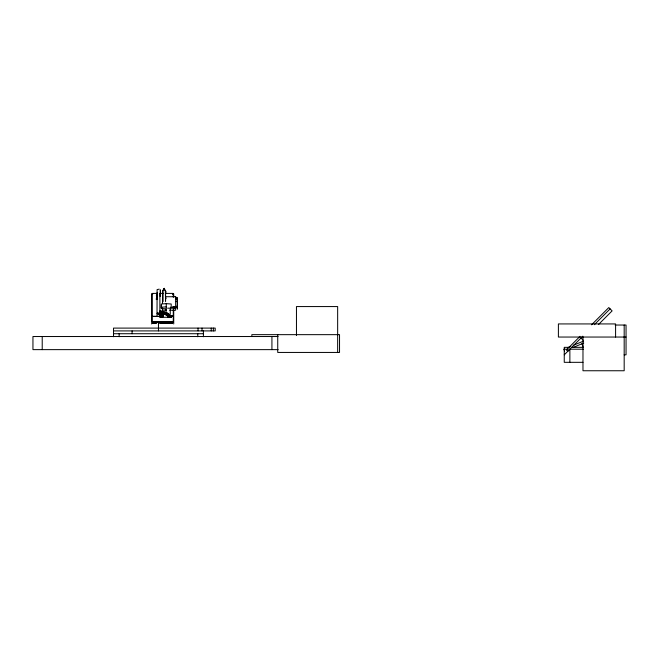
<?xml version="1.0" encoding="UTF-8"?>
<svg xmlns="http://www.w3.org/2000/svg" width="659" height="659" viewBox="0 0 659 659"><rect width="100%" height="100%" fill="white"/><g stroke="black" fill="none" stroke-linecap="round" stroke-linejoin="round"><path stroke-width="0.99" d="M168.72 316.913C167.197 315.101 169.314 318.099 169.001 316.584M172.131 315.818L170.286 315.966M156.562 298.527L156.751 295.001L156.966 298.791L156.562 298.502M160.92 315.735L162.056 314.598L163.523 315.504L162.765 315.101M168.358 315.892C167.122 313.972 172.889 318.725 167.74 316.806A1.054 0.741 0 0 1 167.699 316.32L169.132 316.238A1.054 0.741 0 0 1 169.165 316.732L168.852 316.971M160.261 317.193L159.915 310.966L161.117 311.056L161.051 312.448M163.226 316.501L161.216 316.501M163.078 315.661L162.6 316.131L163.226 316.345C163.374 315.529 160.672 314.689 161.356 316.172M163.432 315.653L163.02 316.658M169.767 316.625L170.426 315.332L167.781 313.272L161.117 311.056M162.312 311.229L162.172 312.663M162.015 313.552L160.656 313.396L160.895 312.185L162.221 312.399M152.18 294.029L152.814 293.947M163.86 288.51C163.383 291.204 164.593 285.981 164.495 289.499M164.536 288.518L163.902 288.634M163.902 289.359L164.536 289.243M163.481 311.485L163.284 312.91M164.618 311.822L164.363 313.272M165.722 312.234L165.401 313.684M166.776 312.72L166.406 314.17M160.821 315.562L161.167 315.043L162.509 315.925M163.399 315.933L161.817 316.765M173.539 307.168L173.622 307.72M167.781 313.272L167.361 314.714M163.86 289.235L164.206 289.12M170.286 315.826L172.123 316.089L168.342 315.76M168.729 313.898L168.259 315.323M169.61 314.582L169.099 315.999M161.397 315.15L161.636 315.15M162.724 315.117L160.829 315.315L162.46 314.516M174.437 307.596L173.852 307.794M174.355 307.72L174.487 307.267M580.077 336.304L566.427 349.945L567.753 351.272L582.836 336.189M591.56 324.813L608.801 307.572L612.112 310.883L598.611 324.385M594.327 324.698L610.127 308.898M564.252 354.83L569.87 349.212L569.87 362.326M171.398 317.193L160.261 317.35L160.261 311.501L166.595 313.19L171.571 317.193L170.426 315.332M163.16 316.6L162.979 315.941L163.16 316.435M157.32 298.634C155.944 298.049 155.944 300.059 157.32 299.474M163.374 315.48L162.46 314.796L160.936 315.191L162.905 316.699M161.62 316.221L160.928 315.809L162.962 316.699L162.765 316.279M174.355 307.119L173.622 307.078L173.852 307.835M177.395 307.036L175.648 307.761L170.632 307.761M567.638 347.697L570.455 346.527M573.272 345.357L583.594 341.082M573.05 347.482L583.759 343.042M161.406 315.167L161.842 315.068M170.286 315.727L169.898 316.493L168.35 316.46M164.14 289.054L163.86 289.375L164.528 289.326M175.648 306.583L177.395 306.064M161.183 315.933L162.962 316.699M171.966 316.196L171.085 316.262M168.778 317.103L167.864 316.806A0.865 0.61 0 0 1 167.831 316.402L169.001 316.345A0.865 0.61 0 0 1 169.033 316.74M166.249 303.667L161.315 303.997L161.315 308.544L166.249 308.865L166.249 303.667L171.192 303.997L171.192 305.694M161.315 307.209L166.249 306.88M156.661 295.38L156.751 295.001M156.727 296.179L156.611 298.799M156.578 298.132L156.669 295.463M156.562 298.305L156.966 298.791M163.753 290.24L164.643 290.24M157.106 292.678L157.106 295.232M152.353 293.403L157.287 293.403M160.244 293.403L163.201 293.403M166.159 293.403L173.07 293.403M172.6 293.947L173.268 293.947M165.541 296.731L175.648 296.731L175.648 310.216L169.585 310.216M177.395 298.214L177.287 308.799M177.287 298.914L175.648 297.876M156.249 299.054L157.32 299.054M177.287 300.067L175.648 299.31M161.315 304.82L161.315 307.753M170.632 306.83L175.648 306.83M170.632 308.008L175.648 308.008M167.625 308.165L170.261 308.165L170.261 314.046M162.509 310.216L166.554 310.216M157.32 313.733L159.577 313.733L159.577 312.737M170.286 315.925L172.131 315.925M152.155 316.229L159.148 316.361M159.148 316.493L152.155 316.493L152.155 293.675M173.268 321.543L152.155 321.543L152.155 317.201M166.406 321.921L166.636 323.429M615.135 325.035L626.05 325.035L626.05 354.83L624.18 354.83M113.521 330.909L215.205 330.909L215.205 328.1L113.521 328.1L113.521 336.741M113.521 333.718L203.409 333.718M278.09 336.527L32.95 336.527L32.95 349.632L278.147 349.632M626.05 337.046L558.395 337.046L558.395 323.931L615.588 323.931L615.588 337.046M569.335 347.342L564.252 347.342L564.252 362.326L582.976 362.326M571.361 347.342L583.553 347.342M564.252 349.212L568 349.212M569.335 349.212L583.553 349.212M159.915 311.312L166.636 313.033L171.571 317.193M160.261 311.822L166.406 313.453L171.398 317.35M162.04 313.453L160.656 313.396M165.59 301.616L165.327 289.919M161.249 312.704L165.961 314.03M175.648 301.435L177.395 301.789M162.015 313.453L166.159 314.862M163.185 312.621L165.903 313.643M164.165 313.297L160.796 312.448L165.079 313.635M162.303 315.06L162.962 315.554M159.239 289.144L157.106 289.589L157.015 315.735M164.544 314.236L165.335 314.565M161.793 315.776L160.928 315.809M165.079 313.536L166.809 314.475M165.903 314.121L170.162 317.16M162.724 314.722L163.523 315.504M162.559 314.986L163.004 315.282M161.496 316.781L160.994 316.279M166.093 314.845L166.892 315.299M166.093 314.944L168.35 316.493L168.358 315.439L168.506 316.798L168.136 315.513M166.809 314.384L167.625 314.969M175.648 297.036L177.395 298.14M166.818 315.274L167.575 315.776M167.551 314.574L169.676 316.312M167.625 314.878L168.383 315.513M167.493 315.752L168.811 316.847M169.017 316.163L169.923 317.061L169.923 316.584M580.991 338.026L582.976 340.011M168.136 315.793L163.762 313.387L160.788 312.827L160.788 313.305L160.895 312.185M162.93 315.266L162.995 315.752M581.905 343.809L582.976 346.403M563.89 349.245L564.606 350.975M156.397 295.018L156.611 298.428M624.18 325.035L624.18 336.897M624.18 337.046L624.18 370.753L582.976 370.753L582.976 336.897M337.655 352.441L337.655 306.567L296.459 306.567L296.459 335.53M277.736 334.657L277.736 352.441L339.533 352.441L339.533 334.657L251.845 334.657L251.845 336.527M271.928 336.527L271.928 349.632M213.376 328.1L213.376 330.909M211.226 328.1L211.226 330.909M203.409 330.909L203.409 336.741M202.016 328.1L202.016 330.909M198.046 328.1L198.046 330.909M197.791 333.718L197.791 336.741M177.477 300.24L177.477 300.949M177.485 302.827L177.485 304.647M177.477 305.883L177.477 306.592M177.395 297.884L177.395 309.079M173.729 293.873L173.729 296.888M173.729 309.738L173.729 323.964M173.268 293.675L173.268 297.193M173.268 309.656L173.268 322.078M166.076 309.228L166.076 312.275M165.854 291.698L165.854 292.201M165.854 297.917L165.854 298.445M165.78 291.698L165.78 292.201M165.755 297.917L165.755 298.445M165.59 290.545L165.59 300.125M163.07 289.919L163.07 301.575M162.542 290.545L162.509 303.173M162.509 308.033L162.509 310.875M160.466 289.976L160.466 296.517M160.195 289.976L160.195 296.517M159.882 293.362L159.882 310.875M159.882 312.671L159.882 317.35M158.465 313.033L158.465 314.697L158.259 313.033M158.465 322.729L158.465 330.909M157.41 312.737L157.41 313.733M156.471 298.634L156.471 299.474M151.685 293.873L151.685 323.964M132.088 330.909L132.088 333.718M119.139 333.718L119.139 336.741M42.217 336.527L42.217 349.632M159.882 313.28A1.919 1.178 0 0 1 157.097 313.28M174.314 307.349L173.63 307.489L174.314 307.349M152.913 321.905L152.682 323.404L152.913 321.905M153.473 321.905L153.242 323.404L153.473 321.905M154.033 321.905L153.802 323.404L154.033 321.905M154.593 321.905L154.363 323.404L154.593 321.905M155.153 321.905L154.923 323.404L155.153 321.905M155.713 321.905L155.491 323.404L155.713 321.905M156.282 321.905L156.051 323.404L156.282 321.905M156.842 321.921L156.611 322.597L156.842 321.921M157.402 321.921L157.172 322.597L157.402 321.921M157.962 321.921L157.732 322.597L157.962 321.921M158.522 321.921L158.292 322.597L158.522 321.921M159.083 321.921L158.852 322.597L159.083 321.921M159.643 321.921L159.412 322.597L159.643 321.921M160.203 321.921L159.972 323.429L160.203 321.921M160.763 321.921L160.541 323.429L160.763 321.921M161.422 321.921L161.191 323.429L161.422 321.921M162.073 321.921L161.842 323.429L162.073 321.921M162.724 321.921L162.493 323.429L162.724 321.921M163.374 321.921L163.144 323.429L163.374 321.921M164.033 321.905L163.803 323.404L164.033 321.905M164.684 321.921L164.453 323.429L164.684 321.921M165.335 321.921L165.104 323.429L165.335 321.921M165.986 321.921L165.755 323.429L165.986 321.921M167.295 321.905L167.065 323.404L167.295 321.905M167.946 321.905L167.715 323.404L167.946 321.905M168.597 321.905L168.366 323.404L168.597 321.905M169.248 321.921L169.017 323.429L169.248 321.921M169.898 321.921L169.668 323.429L169.898 321.921M170.557 321.921L170.327 323.429L170.557 321.921M171.208 321.921L170.978 323.429L171.208 321.921M171.859 321.921L171.628 323.429L171.859 321.921M172.51 321.921L172.279 323.429L172.51 321.921M172.691 293.683L173.268 294.145L172.691 293.683"/></g></svg>
